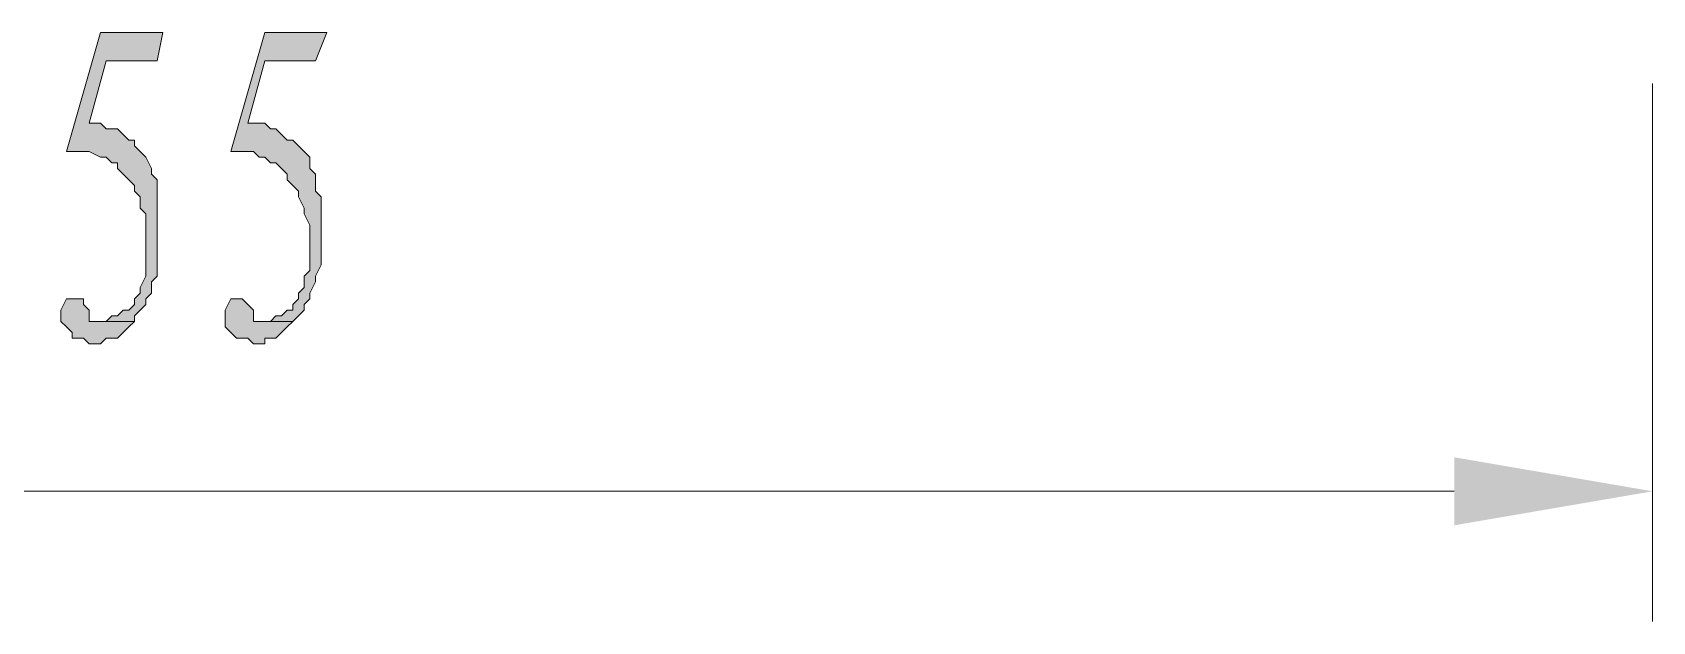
# Model space of a CAD drawing. Header units: millimetres. Extents: x 24 to 410, y 10 to 282.
# Drawn here: x 356.45 to 368.55, y 167.56 to 171.96 of the extents above; entities that cross this region are included whole.
import ezdxf

# ---------------------------------------------------------------- set-up
doc = ezdxf.new("R2010")
doc.units = ezdxf.units.MM

msp = doc.modelspace()

# ---------------------------------------------------------------- hatches: boundary and pattern name
h = msp.add_hatch(color=7)
h.dxf.hatch_style = 2
h.paths.add_polyline_path([(357.420333, 171.958), (356.954667, 171.958), (356.700667, 171.069), (356.87, 171.069), (356.954667, 171.026667), (356.997, 171.026667), (357.039333, 170.984333), (357.081667, 170.984333), (357.081667, 170.942), (357.124, 170.899667), (357.166333, 170.857333), (357.208667, 170.815), (357.208667, 170.772667), (357.251, 170.730333), (357.251, 170.645667), (357.293333, 170.603333), (357.293333, 170.137667), (357.251, 170.053), (357.251, 170.010667), (357.208667, 169.968333), (357.208667, 169.926), (357.166333, 169.883667), (357.124, 169.883667), (357.081667, 169.841333), (357.039333, 169.841333), (356.997, 169.799), (356.87, 169.799), (357.208667, 169.799), (357.208667, 169.841333), (357.251, 169.883667), (357.293333, 169.926), (357.293333, 169.968333), (357.335667, 170.010667), (357.335667, 170.095333), (357.378, 170.137667), (357.378, 170.857333), (357.335667, 170.899667), (357.335667, 170.942), (357.293333, 171.026667), (357.251, 171.069), (357.208667, 171.111333), (357.208667, 171.153667), (357.166333, 171.153667), (357.124, 171.196), (357.081667, 171.238333), (356.997, 171.238333), (356.954667, 171.280667), (356.87, 171.280667), (356.997, 171.746333), (357.378, 171.746333)])
h = msp.add_hatch(color=7)
h.dxf.hatch_style = 2
h.paths.add_polyline_path([(358.648, 171.958), (358.182333, 171.958), (357.928333, 171.069), (358.097667, 171.069), (358.14, 171.026667), (358.182333, 171.026667), (358.224667, 170.984333), (358.267, 170.984333), (358.309333, 170.942), (358.351667, 170.899667), (358.351667, 170.857333), (358.394, 170.815), (358.436333, 170.772667), (358.436333, 170.730333), (358.478667, 170.645667), (358.478667, 170.603333), (358.521, 170.518667), (358.521, 170.18), (358.478667, 170.137667), (358.478667, 170.053), (358.436333, 170.010667), (358.436333, 169.968333), (358.394, 169.926), (358.394, 169.883667), (358.351667, 169.883667), (358.309333, 169.841333), (358.267, 169.841333), (358.224667, 169.799), (358.097667, 169.799), (358.394, 169.799), (358.436333, 169.841333), (358.478667, 169.883667), (358.478667, 169.926), (358.521, 169.968333), (358.521, 170.010667), (358.563333, 170.095333), (358.563333, 170.137667), (358.605667, 170.222333), (358.605667, 170.730333), (358.563333, 170.772667), (358.563333, 170.899667), (358.521, 170.942), (358.521, 171.026667), (358.478667, 171.069), (358.436333, 171.111333), (358.394, 171.153667), (358.351667, 171.153667), (358.309333, 171.196), (358.267, 171.238333), (358.224667, 171.238333), (358.182333, 171.280667), (358.055333, 171.280667), (358.182333, 171.746333), (358.563333, 171.746333)])
h = msp.add_hatch(color=7)
h.dxf.hatch_style = 2
h.paths.add_polyline_path([(356.743, 169.968333), (356.700667, 169.968333), (356.658333, 169.883667), (356.658333, 169.799), (356.700667, 169.756667), (356.743, 169.714333), (356.743, 169.672), (356.785333, 169.672), (356.827667, 169.672), (356.87, 169.629667), (356.954667, 169.629667), (356.997, 169.672), (357.081667, 169.672), (357.124, 169.714333), (357.166333, 169.756667), (357.208667, 169.799), (356.87, 169.799), (356.87, 169.883667), (356.827667, 169.926), (356.827667, 169.968333)])
h = msp.add_hatch(color=7)
h.dxf.hatch_style = 2
h.paths.add_polyline_path([(357.970667, 169.968333), (357.928333, 169.968333), (357.886, 169.883667), (357.886, 169.756667), (357.928333, 169.714333), (357.970667, 169.672), (358.055333, 169.672), (358.097667, 169.629667), (358.182333, 169.629667), (358.182333, 169.672), (358.267, 169.672), (358.309333, 169.714333), (358.351667, 169.756667), (358.394, 169.799), (358.097667, 169.799), (358.097667, 169.883667), (358.055333, 169.926), (358.013, 169.968333)])
h = msp.add_hatch(color=7)
h.dxf.hatch_style = 2
h.paths.add_polyline_path([(367.072333, 168.783), (367.072333, 168.275), (368.554, 168.529)])

# ---------------------------------------------------------------- linework, layer by layer
at = {"color": 7, "lineweight": 0}
for points in [[(357.420333, 171.958), (356.954667, 171.958), (356.700667, 171.069), (356.87, 171.069), (356.954667, 171.026667), (356.997, 171.026667), (357.039333, 170.984333), (357.081667, 170.984333), (357.081667, 170.942), (357.124, 170.899667), (357.166333, 170.857333), (357.208667, 170.815), (357.208667, 170.772667), (357.251, 170.730333), (357.251, 170.645667), (357.293333, 170.603333), (357.293333, 170.137667), (357.251, 170.053), (357.251, 170.010667), (357.208667, 169.968333), (357.208667, 169.926), (357.166333, 169.883667), (357.124, 169.883667), (357.081667, 169.841333), (357.039333, 169.841333), (356.997, 169.799), (356.87, 169.799), (357.208667, 169.799), (357.208667, 169.841333), (357.251, 169.883667), (357.293333, 169.926), (357.293333, 169.968333), (357.335667, 170.010667), (357.335667, 170.095333), (357.378, 170.137667), (357.378, 170.857333), (357.335667, 170.899667), (357.335667, 170.942), (357.293333, 171.026667), (357.251, 171.069), (357.208667, 171.111333), (357.208667, 171.153667), (357.166333, 171.153667), (357.124, 171.196), (357.081667, 171.238333), (356.997, 171.238333), (356.954667, 171.280667), (356.87, 171.280667), (356.997, 171.746333), (357.378, 171.746333)], [(358.648, 171.958), (358.182333, 171.958), (357.928333, 171.069), (358.097667, 171.069), (358.14, 171.026667), (358.182333, 171.026667), (358.224667, 170.984333), (358.267, 170.984333), (358.309333, 170.942), (358.351667, 170.899667), (358.351667, 170.857333), (358.394, 170.815), (358.436333, 170.772667), (358.436333, 170.730333), (358.478667, 170.645667), (358.478667, 170.603333), (358.521, 170.518667), (358.521, 170.18), (358.478667, 170.137667), (358.478667, 170.053), (358.436333, 170.010667), (358.436333, 169.968333), (358.394, 169.926), (358.394, 169.883667), (358.351667, 169.883667), (358.309333, 169.841333), (358.267, 169.841333), (358.224667, 169.799), (358.097667, 169.799), (358.394, 169.799), (358.436333, 169.841333), (358.478667, 169.883667), (358.478667, 169.926), (358.521, 169.968333), (358.521, 170.010667), (358.563333, 170.095333), (358.563333, 170.137667), (358.605667, 170.222333), (358.605667, 170.730333), (358.563333, 170.772667), (358.563333, 170.899667), (358.521, 170.942), (358.521, 171.026667), (358.478667, 171.069), (358.436333, 171.111333), (358.394, 171.153667), (358.351667, 171.153667), (358.309333, 171.196), (358.267, 171.238333), (358.224667, 171.238333), (358.182333, 171.280667), (358.055333, 171.280667), (358.182333, 171.746333), (358.563333, 171.746333)], [(356.743, 169.968333), (356.700667, 169.968333), (356.658333, 169.883667), (356.658333, 169.799), (356.700667, 169.756667), (356.743, 169.714333), (356.743, 169.672), (356.785333, 169.672), (356.827667, 169.672), (356.87, 169.629667), (356.954667, 169.629667), (356.997, 169.672), (357.081667, 169.672), (357.124, 169.714333), (357.166333, 169.756667), (357.208667, 169.799), (356.87, 169.799), (356.87, 169.883667), (356.827667, 169.926), (356.827667, 169.968333)], [(357.970667, 169.968333), (357.928333, 169.968333), (357.886, 169.883667), (357.886, 169.756667), (357.928333, 169.714333), (357.970667, 169.672), (358.055333, 169.672), (358.097667, 169.629667), (358.182333, 169.629667), (358.182333, 169.672), (358.267, 169.672), (358.309333, 169.714333), (358.351667, 169.756667), (358.394, 169.799), (358.097667, 169.799), (358.097667, 169.883667), (358.055333, 169.926), (358.013, 169.968333)]]:
    msp.add_lwpolyline(points, close=True, dxfattribs=at)
for points in [[(368.554, 171.577), (368.554, 167.555333)], [(347.091, 168.529), (367.072333, 168.529)]]:
    msp.add_lwpolyline(points, dxfattribs=at)

doc.saveas('drawing.dxf')
